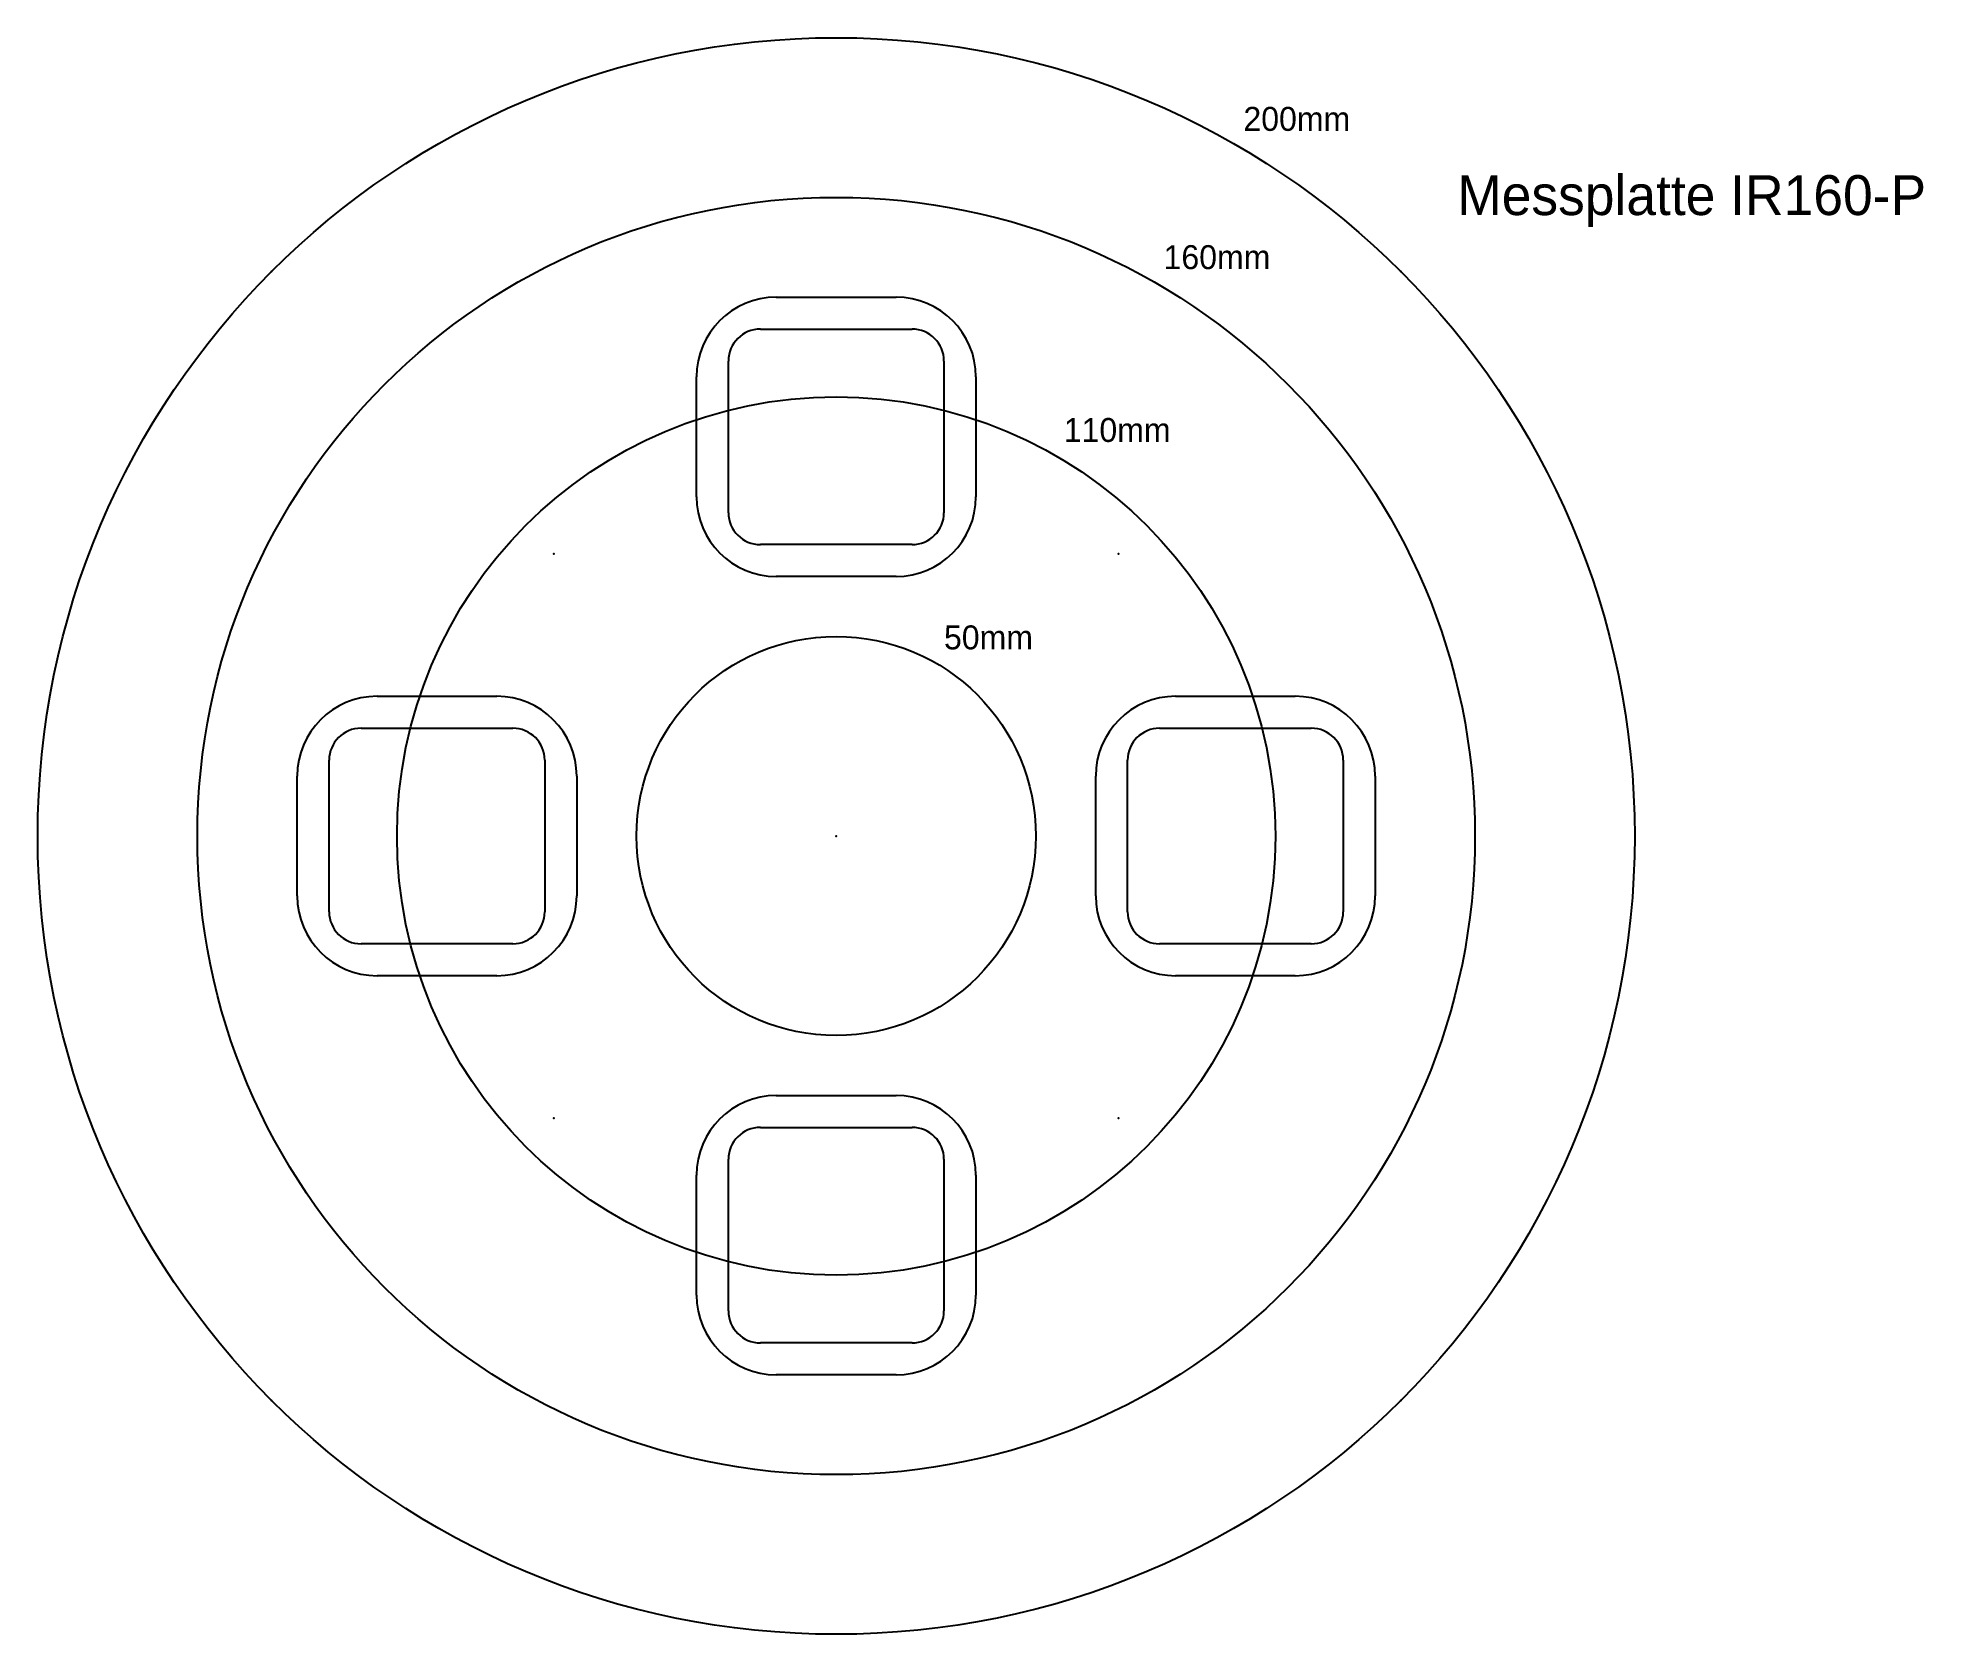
# Model space of a CAD drawing. Header units: metres. Extents: x -100 to 136, y -100 to 100.
import ezdxf

# ---------------------------------------------------------------- set-up
doc = ezdxf.new("R2010")
doc.units = ezdxf.units.M

msp = doc.modelspace()

# ---------------------------------------------------------------- linework, layer by layer
for p, q in [((-7.5, 67.5), (7.5, 67.5)), ((-9.5, 63.5), (9.5, 63.5)), ((-13.5, 40.5), (-13.5, 59.5)), ((13.5, 59.5), (13.5, 40.5)), ((-17.5, 42.5), (-17.5, 57.5)), ((17.5, 57.5), (17.5, 42.5)), ((9.5, 36.5), (-9.5, 36.5)), ((7.5, 32.5), (-7.5, 32.5)), ((-57.5, 17.5), (-42.5, 17.5)), ((42.5, 17.5), (57.5, 17.5)), ((-59.5, 13.5), (-40.5, 13.5)), ((40.5, 13.5), (59.5, 13.5)), ((-63.5, -9.5), (-63.5, 9.5)), ((-36.5, 9.5), (-36.5, -9.5)), ((36.5, -9.5), (36.5, 9.5)), ((63.5, 9.5), (63.5, -9.5)), ((-67.5, -7.5), (-67.5, 7.5)), ((-32.5, 7.5), (-32.5, -7.5)), ((32.5, -7.5), (32.5, 7.5)), ((67.5, 7.5), (67.5, -7.5)), ((-40.5, -13.5), (-59.5, -13.5)), ((59.5, -13.5), (40.5, -13.5)), ((-42.5, -17.5), (-57.5, -17.5)), ((57.5, -17.5), (42.5, -17.5)), ((-7.5, -32.5), (7.5, -32.5)), ((-9.5, -36.5), (9.5, -36.5)), ((-17.5, -57.5), (-17.5, -42.5)), ((-13.5, -59.5), (-13.5, -40.5)), ((13.5, -40.5), (13.5, -59.5)), ((17.5, -42.5), (17.5, -57.5)), ((9.5, -63.5), (-9.5, -63.5)), ((7.5, -67.5), (-7.5, -67.5))]:
    msp.add_line(p, q)
for radius in [100, 80, 55, 25]:
    msp.add_circle((0, 0), radius)
for centre, radius, start, end in [((-7.5, 57.5), 10, 90, 180), ((7.5, 57.5), 10, 0, 90), ((-9.5, 59.5), 4, 90, 180), ((9.5, 59.5), 4, 0, 90), ((-7.5, 42.5), 10, 180, 270), ((-9.5, 40.5), 4, 180, 270), ((7.5, 42.5), 10, 270, 360), ((9.5, 40.5), 4, 270, 360), ((-57.5, 7.5), 10, 90, 180), ((-42.5, 7.5), 10, 0, 90), ((42.5, 7.5), 10, 90, 180), ((57.5, 7.5), 10, 0, 90), ((-59.5, 9.5), 4, 90, 180), ((-40.5, 9.5), 4, 0, 90), ((40.5, 9.5), 4, 90, 180), ((59.5, 9.5), 4, 0, 90), ((-57.5, -7.5), 10, 180, 270), ((-42.5, -7.5), 10, 270, 360), ((42.5, -7.5), 10, 180, 270), ((57.5, -7.5), 10, 270, 360), ((-59.5, -9.5), 4, 180, 270), ((-40.5, -9.5), 4, 270, 360), ((40.5, -9.5), 4, 180, 270), ((59.5, -9.5), 4, 270, 360), ((-7.5, -42.5), 10, 90, 180), ((7.5, -42.5), 10, 0, 90), ((-9.5, -40.5), 4, 90, 180), ((9.5, -40.5), 4, 0, 90), ((-7.5, -57.5), 10, 180, 270), ((7.5, -57.5), 10, 270, 360), ((-9.5, -59.5), 4, 180, 270), ((9.5, -59.5), 4, 270, 360)]:
    msp.add_arc(centre, radius, start, end)
for p in [(-70.71, 70.71), (70.71, 70.71), (-35.36, 35.36), (35.36, 35.36), (0, 0), (0, 0), (-35.36, -35.36), (35.36, -35.36), (-70.71, -70.71), (70.71, -70.71)]:
    msp.add_point(p)

# ---------------------------------------------------------------- texts
for s, height, p in [('200mm', 3, (51, 88.33)), ('Messplatte IR160-P', 5, (77.78, 77.78)), ('160mm', 3, (41, 71.01)), ('110mm', 3, (28.5, 49.36)), ('50mm', 3, (13.5, 23.38))]:
    msp.add_text(s, height=height).set_placement(p)

doc.saveas('drawing.dxf')
